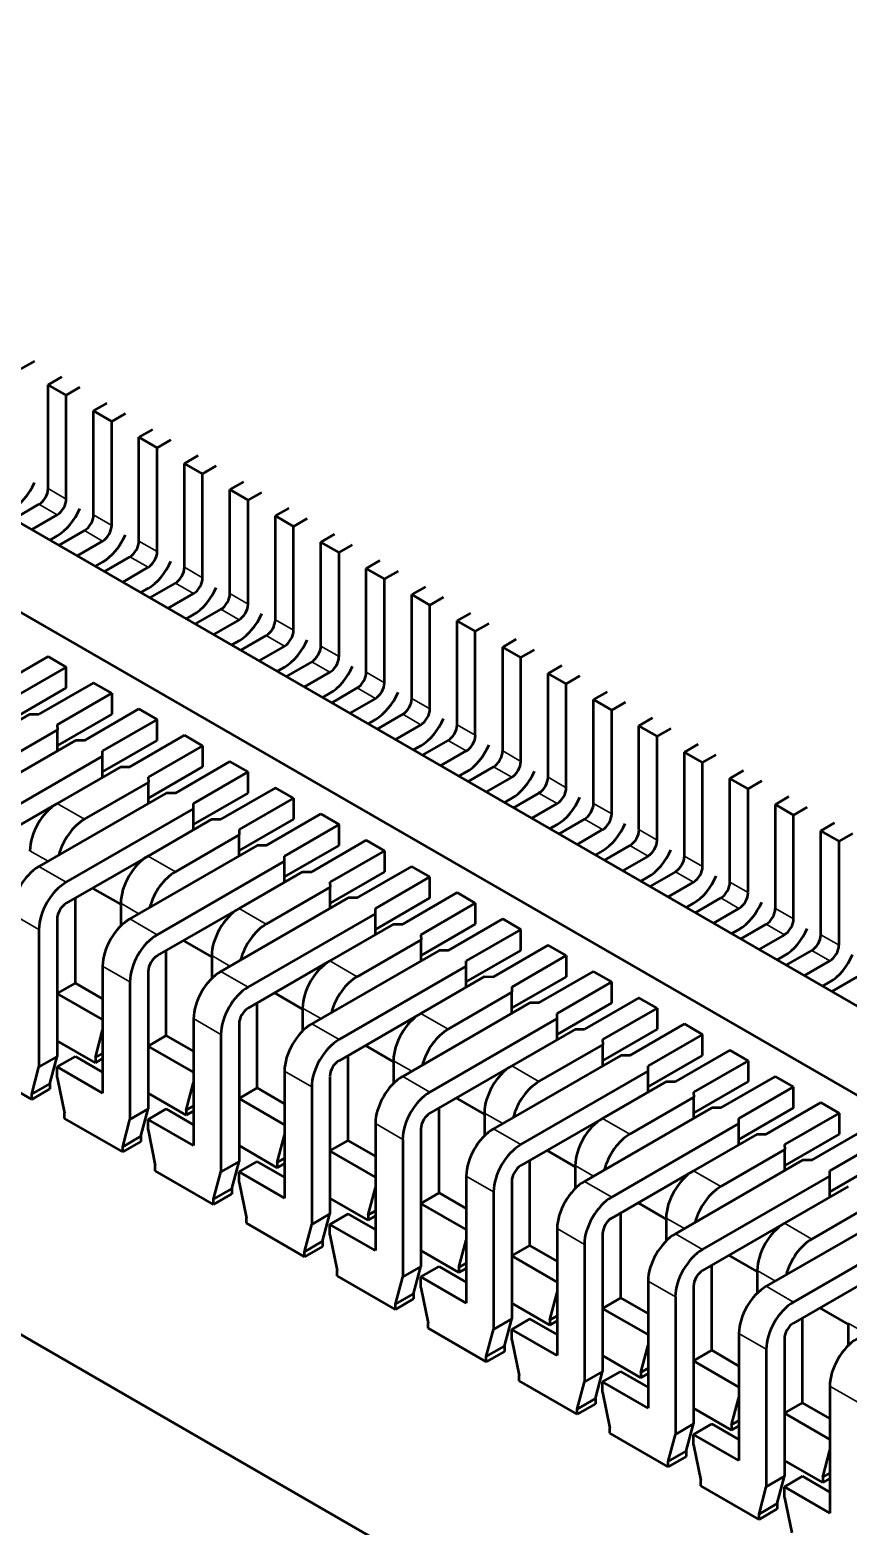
# Model space of a CAD drawing. Header units: millimetres. Extents: x 3100 to 5091, y 868 to 1900.
# Drawn here: x 3963.9 to 3970.26, y 1577.65 to 1589.29 of the extents above; entities that cross this region are included whole.
import ezdxf

# ---------------------------------------------------------------- set-up
doc = ezdxf.new("R2010")
doc.units = ezdxf.units.MM
doc.header["$LTSCALE"] = 1.8
doc.layers.add('외형선(ISO)', color=7, linetype='Continuous', lineweight=50)
doc.layers.add('좁은 외형선(ISO)', color=7, linetype='Continuous', lineweight=35)

msp = doc.modelspace()

# ---------------------------------------------------------------- linework, layer by layer
at = {"layer": '외형선(ISO)'}
for p, q in [((3986.74, 1572.221), (3957.183, 1589.286)), ((3956.582, 1588.939), (3986.139, 1571.874)), ((3963.936, 1586.71), (3963.83, 1586.649)), ((3964.148, 1586.588), (3964.042, 1586.526)), ((3964.042, 1585.718), (3964.042, 1586.526)), ((3964.183, 1586.445), (3964.042, 1586.526)), ((3964.183, 1586.445), (3964.29, 1586.506)), ((3964.183, 1585.637), (3964.183, 1586.445)), ((3964.396, 1586.322), (3964.502, 1586.383)), ((3964.537, 1586.241), (3964.396, 1586.322)), ((3964.396, 1585.514), (3964.396, 1586.322)), ((3964.643, 1586.302), (3964.537, 1586.241)), ((3964.537, 1585.432), (3964.537, 1586.241)), ((3964.855, 1586.179), (3964.749, 1586.118)), ((3964.891, 1586.036), (3964.749, 1586.118)), ((3964.749, 1585.31), (3964.749, 1586.118)), ((3964.891, 1586.036), (3964.997, 1586.098)), ((3964.891, 1585.228), (3964.891, 1586.036)), ((3965.103, 1585.914), (3965.209, 1585.975)), ((3965.103, 1585.106), (3965.103, 1585.914)), ((3965.244, 1585.832), (3965.103, 1585.914)), ((3965.35, 1585.894), (3965.244, 1585.832)), ((3965.244, 1585.024), (3965.244, 1585.832)), ((3965.562, 1585.771), (3965.456, 1585.71)), ((3965.598, 1585.628), (3965.456, 1585.71)), ((3965.456, 1584.902), (3965.456, 1585.71)), ((3965.598, 1585.628), (3965.704, 1585.689)), ((3963.971, 1585.596), (3963.773, 1585.481)), ((3965.598, 1584.82), (3965.598, 1585.628)), ((3965.81, 1585.506), (3965.916, 1585.567)), ((3964.113, 1585.514), (3963.915, 1585.4)), ((3965.951, 1585.424), (3965.81, 1585.506)), ((3965.81, 1584.698), (3965.81, 1585.506)), ((3966.057, 1585.485), (3965.951, 1585.424)), ((3965.951, 1584.616), (3965.951, 1585.424)), ((3964.113, 1585.351), (3964.056, 1585.318)), ((3964.127, 1585.277), (3964.325, 1585.392)), ((3964.466, 1585.31), (3964.268, 1585.196)), ((3966.269, 1585.363), (3966.163, 1585.302)), ((3966.163, 1584.493), (3966.163, 1585.302)), ((3966.305, 1585.22), (3966.163, 1585.302)), ((3964.678, 1585.187), (3964.48, 1585.073)), ((3966.305, 1585.22), (3966.411, 1585.281)), ((3966.305, 1584.412), (3966.305, 1585.22)), ((3953.577, 1585.057), (3982.568, 1568.318)), ((3964.41, 1585.114), (3964.466, 1585.147)), ((3964.82, 1585.106), (3964.622, 1584.991)), ((3966.517, 1585.097), (3966.623, 1585.159)), ((3966.517, 1584.289), (3966.517, 1585.097)), ((3966.658, 1585.016), (3966.517, 1585.097)), ((3966.764, 1585.077), (3966.658, 1585.016)), ((3964.82, 1584.943), (3964.763, 1584.91)), ((3964.834, 1584.869), (3965.032, 1584.983)), ((3966.658, 1584.208), (3966.658, 1585.016)), ((3966.977, 1584.955), (3966.87, 1584.893)), ((3965.173, 1584.902), (3964.975, 1584.787)), ((3966.87, 1584.085), (3966.87, 1584.893)), ((3967.012, 1584.812), (3966.87, 1584.893)), ((3967.012, 1584.812), (3967.118, 1584.873)), ((3965.117, 1584.706), (3965.173, 1584.738)), ((3965.386, 1584.779), (3965.187, 1584.665)), ((3967.012, 1584.004), (3967.012, 1584.812)), ((3967.224, 1584.689), (3967.33, 1584.75)), ((3965.527, 1584.698), (3965.329, 1584.583)), ((3967.365, 1584.608), (3967.224, 1584.689)), ((3967.224, 1583.881), (3967.224, 1584.689)), ((3967.471, 1584.669), (3967.365, 1584.608)), ((3967.365, 1583.799), (3967.365, 1584.608)), ((3965.527, 1584.534), (3965.47, 1584.502)), ((3965.541, 1584.461), (3965.739, 1584.575)), ((3965.881, 1584.493), (3965.682, 1584.379)), ((3967.684, 1584.546), (3967.578, 1584.485)), ((3967.578, 1583.677), (3967.578, 1584.485)), ((3967.719, 1584.403), (3967.578, 1584.485)), ((3963.618, 1584.167), (3964.042, 1584.412)), ((3964.183, 1584.33), (3964.042, 1584.412)), ((3966.093, 1584.371), (3965.894, 1584.257)), ((3967.719, 1584.403), (3967.825, 1584.465)), ((3967.719, 1583.595), (3967.719, 1584.403)), ((3964.183, 1584.33), (3963.759, 1584.085)), ((3964.183, 1584.167), (3964.183, 1584.33)), ((3965.824, 1584.297), (3965.881, 1584.33)), ((3966.234, 1584.289), (3966.036, 1584.175)), ((3967.931, 1584.281), (3968.037, 1584.342)), ((3968.073, 1584.199), (3967.931, 1584.281)), ((3967.931, 1583.473), (3967.931, 1584.281)), ((3968.179, 1584.261), (3968.073, 1584.199)), ((3963.759, 1583.922), (3964.183, 1584.167)), ((3964.396, 1584.208), (3963.971, 1583.963)), ((3964.537, 1584.126), (3964.113, 1583.881)), ((3964.537, 1584.126), (3964.396, 1584.208)), ((3964.537, 1584.126), (3964.537, 1583.963)), ((3966.234, 1584.126), (3966.177, 1584.093)), ((3966.248, 1584.052), (3966.446, 1584.167)), ((3968.073, 1583.391), (3968.073, 1584.199)), ((3968.391, 1584.138), (3968.285, 1584.077)), ((3964.325, 1583.759), (3964.749, 1584.004)), ((3964.891, 1583.922), (3964.749, 1584.004)), ((3966.588, 1584.085), (3966.389, 1583.971)), ((3968.426, 1583.995), (3968.285, 1584.077)), ((3968.285, 1583.269), (3968.285, 1584.077)), ((3968.426, 1583.995), (3968.532, 1584.056)), ((3963.901, 1583.963), (3963.406, 1583.677)), ((3963.901, 1583.963), (3963.971, 1583.963)), ((3964.537, 1583.963), (3964.115, 1583.719)), ((3964.891, 1583.922), (3964.466, 1583.677)), ((3964.891, 1583.759), (3964.891, 1583.922)), ((3966.531, 1583.889), (3966.588, 1583.922)), ((3966.8, 1583.963), (3966.602, 1583.848)), ((3968.426, 1583.187), (3968.426, 1583.995)), ((3968.638, 1583.873), (3968.744, 1583.934)), ((3963.618, 1583.554), (3964.115, 1583.842)), ((3964.113, 1583.881), (3964.115, 1583.842)), ((3964.115, 1583.678), (3964.115, 1583.842)), ((3965.103, 1583.799), (3964.678, 1583.554)), ((3965.244, 1583.718), (3965.103, 1583.799)), ((3966.941, 1583.881), (3966.743, 1583.767)), ((3968.78, 1583.791), (3968.638, 1583.873)), ((3968.638, 1583.065), (3968.638, 1583.873)), ((3968.886, 1583.852), (3968.78, 1583.791)), ((3968.78, 1582.983), (3968.78, 1583.791)), ((3964.254, 1583.759), (3963.264, 1583.187)), ((3964.325, 1583.759), (3964.254, 1583.759)), ((3964.466, 1583.514), (3964.891, 1583.759)), ((3964.466, 1583.636), (3964.466, 1583.677)), ((3965.244, 1583.718), (3964.82, 1583.473)), ((3965.244, 1583.718), (3965.244, 1583.554)), ((3966.941, 1583.718), (3966.884, 1583.685)), ((3966.955, 1583.644), (3967.153, 1583.759)), ((3967.295, 1583.677), (3967.097, 1583.563)), ((3969.098, 1583.73), (3968.992, 1583.669)), ((3968.992, 1582.86), (3968.992, 1583.669)), ((3969.133, 1583.587), (3968.992, 1583.669)), ((3963.476, 1583.065), (3964.466, 1583.636)), ((3964.608, 1583.555), (3964.113, 1583.269)), ((3964.466, 1583.473), (3964.466, 1583.636)), ((3964.608, 1583.555), (3964.678, 1583.554)), ((3965.244, 1583.554), (3964.822, 1583.311)), ((3965.032, 1583.35), (3965.456, 1583.595)), ((3965.598, 1583.514), (3965.456, 1583.595)), ((3967.507, 1583.554), (3967.309, 1583.44)), ((3969.133, 1583.587), (3969.239, 1583.648)), ((3969.133, 1582.779), (3969.133, 1583.587)), ((3964.325, 1583.146), (3964.822, 1583.433)), ((3964.82, 1583.473), (3964.822, 1583.433)), ((3964.822, 1583.27), (3964.822, 1583.433)), ((3965.598, 1583.514), (3965.173, 1583.269)), ((3965.598, 1583.35), (3965.598, 1583.514)), ((3967.238, 1583.481), (3967.295, 1583.514)), ((3967.648, 1583.473), (3967.45, 1583.358)), ((3969.345, 1583.464), (3969.451, 1583.526)), ((3969.345, 1582.656), (3969.345, 1583.464)), ((3969.487, 1583.383), (3969.345, 1583.464)), ((3969.593, 1583.444), (3969.487, 1583.383)), ((3964.961, 1583.35), (3963.971, 1582.779)), ((3965.032, 1583.35), (3964.961, 1583.35)), ((3965.173, 1583.105), (3965.598, 1583.35)), ((3965.81, 1583.391), (3965.386, 1583.146)), ((3965.951, 1583.31), (3965.527, 1583.065)), ((3965.951, 1583.31), (3965.81, 1583.391)), ((3965.951, 1583.31), (3965.951, 1583.146)), ((3967.648, 1583.31), (3967.592, 1583.277)), ((3967.662, 1583.236), (3967.86, 1583.35)), ((3969.487, 1582.575), (3969.487, 1583.383)), ((3969.805, 1583.322), (3969.699, 1583.26)), ((3964.113, 1583.269), (3963.476, 1582.901)), ((3964.183, 1582.656), (3965.173, 1583.228)), ((3965.173, 1583.228), (3965.173, 1583.269)), ((3965.173, 1583.065), (3965.173, 1583.228)), ((3968.002, 1583.269), (3967.804, 1583.154)), ((3969.699, 1582.452), (3969.699, 1583.26)), ((3969.84, 1583.179), (3969.699, 1583.26)), ((3969.84, 1583.179), (3969.946, 1583.24)), ((3965.315, 1583.147), (3964.82, 1582.86)), ((3965.315, 1583.147), (3965.386, 1583.146)), ((3965.951, 1583.146), (3965.529, 1582.903)), ((3965.739, 1582.942), (3966.163, 1583.187)), ((3966.305, 1583.105), (3965.881, 1582.86)), ((3966.305, 1583.105), (3966.163, 1583.187)), ((3966.305, 1582.942), (3966.305, 1583.105)), ((3967.945, 1583.073), (3968.002, 1583.105)), ((3968.214, 1583.146), (3968.016, 1583.032)), ((3969.84, 1582.371), (3969.84, 1583.179)), ((3970.052, 1583.056), (3970.158, 1583.117)), ((3965.032, 1582.738), (3965.529, 1583.025)), ((3965.527, 1583.065), (3965.529, 1583.025)), ((3965.529, 1582.862), (3965.529, 1583.025)), ((3966.517, 1582.983), (3966.093, 1582.738)), ((3966.658, 1582.901), (3966.517, 1582.983)), ((3968.355, 1583.065), (3968.157, 1582.95)), ((3970.052, 1582.248), (3970.052, 1583.056)), ((3970.194, 1582.975), (3970.052, 1583.056)), ((3970.3, 1583.036), (3970.194, 1582.975)), ((3970.194, 1582.166), (3970.194, 1582.975)), ((3964.82, 1582.86), (3964.183, 1582.493)), ((3965.668, 1582.942), (3964.678, 1582.371)), ((3965.739, 1582.942), (3965.668, 1582.942)), ((3965.881, 1582.697), (3966.305, 1582.942)), ((3965.881, 1582.82), (3965.881, 1582.86)), ((3966.658, 1582.901), (3966.234, 1582.656)), ((3966.658, 1582.901), (3966.658, 1582.738)), ((3968.355, 1582.901), (3968.299, 1582.869)), ((3968.369, 1582.828), (3968.568, 1582.942)), ((3968.709, 1582.86), (3968.511, 1582.746)), ((3964.891, 1582.248), (3965.881, 1582.82)), ((3966.022, 1582.738), (3965.527, 1582.452)), ((3965.881, 1582.656), (3965.881, 1582.82)), ((3966.022, 1582.738), (3966.093, 1582.738)), ((3966.658, 1582.738), (3966.236, 1582.494)), ((3966.446, 1582.534), (3966.87, 1582.779)), ((3967.012, 1582.697), (3966.87, 1582.779)), ((3968.921, 1582.738), (3968.723, 1582.624)), ((3964.608, 1582.485), (3964.388, 1582.611)), ((3965.739, 1582.33), (3966.236, 1582.617)), ((3966.234, 1582.656), (3966.236, 1582.617)), ((3966.236, 1582.453), (3966.236, 1582.617)), ((3967.012, 1582.697), (3966.588, 1582.452)), ((3967.012, 1582.534), (3967.012, 1582.697)), ((3968.652, 1582.664), (3968.709, 1582.697)), ((3969.062, 1582.656), (3968.864, 1582.542)), ((3964.254, 1581.872), (3964.254, 1582.534)), ((3964.608, 1582.493), (3964.608, 1582.316)), ((3966.375, 1582.534), (3965.386, 1581.962)), ((3966.446, 1582.534), (3966.375, 1582.534)), ((3966.588, 1582.289), (3967.012, 1582.534)), ((3967.224, 1582.575), (3966.8, 1582.33)), ((3967.365, 1582.493), (3966.941, 1582.248)), ((3967.365, 1582.493), (3967.224, 1582.575)), ((3967.365, 1582.493), (3967.365, 1582.33)), ((3969.062, 1582.493), (3969.006, 1582.46)), ((3969.076, 1582.419), (3969.275, 1582.534)), ((3965.527, 1582.452), (3964.891, 1582.085)), ((3965.598, 1581.84), (3966.588, 1582.411)), ((3966.588, 1582.411), (3966.588, 1582.452)), ((3966.588, 1582.248), (3966.588, 1582.411)), ((3969.416, 1582.452), (3969.218, 1582.338)), ((3963.971, 1582.289), (3963.971, 1581.219)), ((3964.113, 1582.371), (3964.113, 1581.301)), ((3966.729, 1582.33), (3966.234, 1582.044)), ((3966.729, 1582.33), (3966.8, 1582.33)), ((3967.365, 1582.33), (3966.943, 1582.086)), ((3967.153, 1582.126), (3967.578, 1582.371)), ((3967.719, 1582.289), (3967.295, 1582.044)), ((3967.719, 1582.289), (3967.578, 1582.371)), ((3967.719, 1582.126), (3967.719, 1582.289)), ((3969.359, 1582.256), (3969.416, 1582.289)), ((3969.628, 1582.33), (3969.43, 1582.215)), ((3965.315, 1582.076), (3965.095, 1582.203)), ((3966.446, 1581.921), (3966.943, 1582.209)), ((3966.941, 1582.248), (3966.943, 1582.209)), ((3966.943, 1582.045), (3966.943, 1582.209)), ((3967.931, 1582.166), (3967.507, 1581.921)), ((3968.073, 1582.085), (3967.931, 1582.166)), ((3969.77, 1582.248), (3969.571, 1582.134)), ((3964.961, 1581.464), (3964.961, 1582.126)), ((3965.315, 1582.085), (3965.315, 1581.907)), ((3966.234, 1582.044), (3965.598, 1581.677)), ((3967.083, 1582.126), (3966.093, 1581.554)), ((3967.153, 1582.126), (3967.083, 1582.126)), ((3967.295, 1581.881), (3967.719, 1582.126)), ((3967.295, 1582.003), (3967.295, 1582.044)), ((3968.073, 1582.085), (3967.648, 1581.84)), ((3968.073, 1582.085), (3968.073, 1581.921)), ((3969.77, 1582.085), (3969.713, 1582.052)), ((3969.784, 1582.011), (3969.982, 1582.126)), ((3970.123, 1582.044), (3969.925, 1581.93)), ((3964.466, 1582.003), (3964.466, 1581.015)), ((3964.82, 1581.962), (3964.82, 1580.893)), ((3966.305, 1581.432), (3967.295, 1582.003)), ((3967.437, 1581.922), (3966.941, 1581.636)), ((3967.295, 1581.84), (3967.295, 1582.003)), ((3967.437, 1581.922), (3967.507, 1581.921)), ((3968.073, 1581.921), (3967.65, 1581.678)), ((3967.86, 1581.717), (3968.285, 1581.962)), ((3968.426, 1581.881), (3968.285, 1581.962)), ((3970.335, 1581.921), (3970.137, 1581.807)), ((3964.113, 1581.791), (3964.254, 1581.872)), ((3964.466, 1581.75), (3964.254, 1581.872)), ((3964.678, 1581.881), (3964.678, 1580.811)), ((3966.022, 1581.668), (3965.803, 1581.795)), ((3967.153, 1581.513), (3967.65, 1581.8)), ((3967.648, 1581.84), (3967.65, 1581.8)), ((3967.65, 1581.637), (3967.65, 1581.8)), ((3968.426, 1581.881), (3968.002, 1581.636)), ((3968.426, 1581.717), (3968.426, 1581.881)), ((3970.066, 1581.848), (3970.123, 1581.881)), ((3964.466, 1581.587), (3964.113, 1581.791)), ((3965.668, 1581.056), (3965.668, 1581.717)), ((3966.022, 1581.677), (3966.022, 1581.499)), ((3967.79, 1581.717), (3966.8, 1581.146)), ((3967.86, 1581.717), (3967.79, 1581.717)), ((3968.002, 1581.472), (3968.426, 1581.717)), ((3968.638, 1581.758), (3968.214, 1581.513)), ((3968.78, 1581.677), (3968.355, 1581.432)), ((3968.78, 1581.677), (3968.638, 1581.758)), ((3968.78, 1581.677), (3968.78, 1581.513)), ((3965.173, 1581.595), (3965.173, 1580.607)), ((3966.941, 1581.636), (3966.305, 1581.268)), ((3967.012, 1581.023), (3968.002, 1581.595)), ((3968.002, 1581.595), (3968.002, 1581.636)), ((3968.002, 1581.432), (3968.002, 1581.595)), ((3964.41, 1581.293), (3964.466, 1581.505)), ((3964.82, 1581.382), (3964.961, 1581.464)), ((3965.173, 1581.342), (3964.961, 1581.464)), ((3965.386, 1581.472), (3965.386, 1580.403)), ((3965.527, 1581.554), (3965.527, 1580.484)), ((3968.144, 1581.514), (3967.648, 1581.227)), ((3968.144, 1581.514), (3968.214, 1581.513)), ((3968.78, 1581.513), (3968.358, 1581.27)), ((3968.568, 1581.309), (3968.992, 1581.554)), ((3969.133, 1581.472), (3968.709, 1581.227)), ((3969.133, 1581.472), (3968.992, 1581.554)), ((3969.133, 1581.309), (3969.133, 1581.472)), ((3964.41, 1581.252), (3964.113, 1581.423)), ((3965.173, 1581.178), (3964.82, 1581.382)), ((3966.729, 1581.26), (3966.51, 1581.387)), ((3967.86, 1581.105), (3968.358, 1581.392)), ((3968.355, 1581.432), (3968.358, 1581.392)), ((3968.358, 1581.229), (3968.358, 1581.392)), ((3969.345, 1581.35), (3968.921, 1581.105)), ((3969.487, 1581.268), (3969.345, 1581.35)), ((3963.915, 1580.966), (3963.462, 1581.227)), ((3963.915, 1581.007), (3963.971, 1581.219)), ((3964.113, 1581.301), (3963.971, 1581.219)), ((3964.056, 1581.088), (3964.113, 1581.301)), ((3964.113, 1581.219), (3964.254, 1581.301)), ((3964.466, 1581.015), (3964.113, 1581.219)), ((3964.113, 1581.137), (3964.113, 1581.219)), ((3964.466, 1581.178), (3964.254, 1581.301)), ((3964.41, 1581.293), (3964.466, 1581.325)), ((3964.41, 1581.293), (3964.41, 1581.252)), ((3964.466, 1581.284), (3964.41, 1581.252)), ((3966.375, 1580.648), (3966.375, 1581.309)), ((3966.729, 1581.268), (3966.729, 1581.091)), ((3967.648, 1581.227), (3967.012, 1580.86)), ((3968.497, 1581.309), (3967.507, 1580.738)), ((3968.568, 1581.309), (3968.497, 1581.309)), ((3968.709, 1581.064), (3969.133, 1581.309)), ((3968.709, 1581.187), (3968.709, 1581.227)), ((3969.487, 1581.268), (3969.062, 1581.023)), ((3969.487, 1581.268), (3969.487, 1581.105)), ((3964.113, 1581.137), (3964.169, 1580.86)), ((3965.117, 1580.884), (3965.173, 1581.097)), ((3965.881, 1581.187), (3965.881, 1580.199)), ((3966.234, 1581.146), (3966.234, 1580.076)), ((3967.719, 1580.615), (3968.709, 1581.187)), ((3968.851, 1581.105), (3968.355, 1580.819)), ((3968.709, 1581.023), (3968.709, 1581.187)), ((3968.851, 1581.105), (3968.921, 1581.105)), ((3969.487, 1581.105), (3969.065, 1580.861)), ((3969.275, 1580.901), (3969.699, 1581.146)), ((3969.84, 1581.064), (3969.699, 1581.146)), ((3963.915, 1581.007), (3964.056, 1581.088)), ((3964.056, 1581.048), (3963.915, 1580.966)), ((3963.915, 1580.966), (3963.915, 1581.007)), ((3964.056, 1581.088), (3964.056, 1581.048)), ((3965.117, 1580.844), (3964.82, 1581.015)), ((3965.527, 1580.974), (3965.668, 1581.056)), ((3965.881, 1580.933), (3965.668, 1581.056)), ((3966.093, 1581.064), (3966.093, 1579.994)), ((3967.436, 1580.852), (3967.217, 1580.978)), ((3968.568, 1580.697), (3969.065, 1580.984)), ((3969.062, 1581.023), (3969.065, 1580.984)), ((3969.065, 1580.82), (3969.065, 1580.984)), ((3969.84, 1581.064), (3969.416, 1580.819)), ((3969.84, 1580.901), (3969.84, 1581.064)), ((3964.82, 1580.893), (3964.678, 1580.811)), ((3964.763, 1580.68), (3964.82, 1580.893)), ((3964.82, 1580.811), (3964.961, 1580.893)), ((3965.173, 1580.77), (3964.961, 1580.893)), ((3965.117, 1580.884), (3965.173, 1580.917)), ((3965.117, 1580.884), (3965.117, 1580.844)), ((3965.173, 1580.876), (3965.117, 1580.844)), ((3965.881, 1580.77), (3965.527, 1580.974)), ((3967.083, 1580.239), (3967.083, 1580.901)), ((3967.436, 1580.86), (3967.436, 1580.683)), ((3969.204, 1580.901), (3968.214, 1580.329)), ((3969.275, 1580.901), (3969.204, 1580.901)), ((3969.416, 1580.656), (3969.84, 1580.901)), ((3970.052, 1580.942), (3969.628, 1580.697)), ((3970.194, 1580.86), (3969.77, 1580.615)), ((3970.194, 1580.86), (3970.052, 1580.942)), ((3970.194, 1580.86), (3970.194, 1580.697)), ((3964.169, 1580.819), (3964.169, 1580.86)), ((3964.622, 1580.558), (3964.169, 1580.819)), ((3964.622, 1580.599), (3964.678, 1580.811)), ((3965.173, 1580.607), (3964.82, 1580.811)), ((3964.82, 1580.729), (3964.82, 1580.811)), ((3966.588, 1580.778), (3966.588, 1579.79)), ((3968.355, 1580.819), (3967.719, 1580.452)), ((3968.426, 1580.207), (3969.416, 1580.778)), ((3969.416, 1580.778), (3969.416, 1580.819)), ((3969.416, 1580.615), (3969.416, 1580.778)), ((3964.622, 1580.599), (3964.763, 1580.68)), ((3964.763, 1580.639), (3964.622, 1580.558)), ((3964.763, 1580.68), (3964.763, 1580.639)), ((3964.82, 1580.729), (3964.876, 1580.452)), ((3965.824, 1580.476), (3965.881, 1580.688)), ((3966.234, 1580.566), (3966.375, 1580.648)), ((3966.588, 1580.525), (3966.375, 1580.648)), ((3966.8, 1580.656), (3966.8, 1579.586)), ((3966.941, 1580.738), (3966.941, 1579.668)), ((3969.558, 1580.697), (3969.062, 1580.411)), ((3969.558, 1580.697), (3969.628, 1580.697)), ((3970.194, 1580.697), (3969.772, 1580.453)), ((3969.982, 1580.493), (3970.406, 1580.738)), ((3970.547, 1580.656), (3970.123, 1580.411)), ((3964.622, 1580.558), (3964.622, 1580.599)), ((3965.824, 1580.435), (3965.527, 1580.607)), ((3966.588, 1580.362), (3966.234, 1580.566)), ((3968.143, 1580.443), (3967.924, 1580.57)), ((3969.275, 1580.288), (3969.772, 1580.576)), ((3969.77, 1580.615), (3969.772, 1580.576)), ((3969.772, 1580.412), (3969.772, 1580.576)), ((3964.876, 1580.411), (3964.876, 1580.452)), ((3965.329, 1580.15), (3964.876, 1580.411)), ((3965.329, 1580.19), (3965.386, 1580.403)), ((3965.527, 1580.484), (3965.386, 1580.403)), ((3965.47, 1580.272), (3965.527, 1580.484)), ((3965.527, 1580.403), (3965.668, 1580.484)), ((3965.881, 1580.199), (3965.527, 1580.403)), ((3965.527, 1580.321), (3965.527, 1580.403)), ((3965.881, 1580.362), (3965.668, 1580.484)), ((3965.824, 1580.476), (3965.881, 1580.509)), ((3965.824, 1580.476), (3965.824, 1580.435)), ((3965.881, 1580.468), (3965.824, 1580.435)), ((3967.79, 1579.831), (3967.79, 1580.493)), ((3968.143, 1580.452), (3968.143, 1580.274)), ((3969.062, 1580.411), (3968.426, 1580.044)), ((3969.911, 1580.493), (3968.921, 1579.921)), ((3969.982, 1580.493), (3969.911, 1580.493)), ((3970.123, 1580.248), (3970.547, 1580.493)), ((3970.123, 1580.37), (3970.123, 1580.411)), ((3965.527, 1580.321), (3965.584, 1580.043)), ((3966.531, 1580.068), (3966.588, 1580.28)), ((3967.295, 1580.37), (3967.295, 1579.382)), ((3967.648, 1580.329), (3967.648, 1579.26)), ((3969.133, 1579.799), (3970.123, 1580.37)), ((3970.265, 1580.289), (3969.77, 1580.003)), ((3970.123, 1580.207), (3970.123, 1580.37)), ((3965.329, 1580.19), (3965.47, 1580.272)), ((3965.47, 1580.231), (3965.329, 1580.15)), ((3965.329, 1580.15), (3965.329, 1580.19)), ((3965.47, 1580.272), (3965.47, 1580.231)), ((3966.531, 1580.027), (3966.234, 1580.199)), ((3966.941, 1580.158), (3967.083, 1580.239)), ((3967.295, 1580.117), (3967.083, 1580.239)), ((3967.507, 1580.248), (3967.507, 1579.178)), ((3968.85, 1580.035), (3968.631, 1580.162)), ((3969.982, 1579.88), (3970.479, 1580.167)), ((3966.234, 1580.076), (3966.093, 1579.994)), ((3966.177, 1579.864), (3966.234, 1580.076)), ((3966.234, 1579.994), (3966.375, 1580.076)), ((3966.588, 1579.954), (3966.375, 1580.076)), ((3966.531, 1580.068), (3966.588, 1580.101)), ((3966.531, 1580.068), (3966.531, 1580.027)), ((3966.588, 1580.06), (3966.531, 1580.027)), ((3967.295, 1579.954), (3966.941, 1580.158)), ((3968.497, 1579.423), (3968.497, 1580.084)), ((3970.618, 1580.084), (3969.628, 1579.513)), ((3965.584, 1580.003), (3965.584, 1580.043)), ((3966.036, 1579.741), (3965.584, 1580.003)), ((3966.036, 1579.782), (3966.093, 1579.994)), ((3966.588, 1579.79), (3966.234, 1579.994)), ((3966.234, 1579.913), (3966.234, 1579.994)), ((3968.002, 1579.962), (3968.002, 1578.974)), ((3968.85, 1580.044), (3968.85, 1579.866)), ((3969.77, 1580.003), (3969.133, 1579.635)), ((3969.84, 1579.39), (3970.83, 1579.962)), ((3966.036, 1579.782), (3966.177, 1579.864)), ((3966.177, 1579.823), (3966.036, 1579.741)), ((3966.177, 1579.864), (3966.177, 1579.823)), ((3966.234, 1579.913), (3966.291, 1579.635)), ((3967.238, 1579.66), (3967.295, 1579.872)), ((3967.648, 1579.749), (3967.79, 1579.831)), ((3968.002, 1579.709), (3967.79, 1579.831)), ((3968.214, 1579.839), (3968.214, 1578.77)), ((3968.355, 1579.921), (3968.355, 1578.851)), ((3966.036, 1579.741), (3966.036, 1579.782)), ((3967.238, 1579.619), (3966.941, 1579.79)), ((3968.002, 1579.545), (3967.648, 1579.749)), ((3969.557, 1579.627), (3969.338, 1579.754)), ((3966.291, 1579.594), (3966.291, 1579.635)), ((3966.743, 1579.333), (3966.291, 1579.594)), ((3966.743, 1579.374), (3966.8, 1579.586)), ((3966.941, 1579.668), (3966.8, 1579.586)), ((3966.885, 1579.455), (3966.941, 1579.668)), ((3966.941, 1579.586), (3967.083, 1579.668)), ((3967.295, 1579.382), (3966.941, 1579.586)), ((3966.941, 1579.504), (3966.941, 1579.586)), ((3967.295, 1579.545), (3967.083, 1579.668)), ((3967.238, 1579.66), (3967.295, 1579.692)), ((3967.238, 1579.66), (3967.238, 1579.619)), ((3967.295, 1579.651), (3967.238, 1579.619)), ((3969.204, 1579.015), (3969.204, 1579.676)), ((3969.557, 1579.635), (3969.557, 1579.458)), ((3970.477, 1579.594), (3969.84, 1579.227)), ((3966.941, 1579.504), (3966.998, 1579.227)), ((3967.945, 1579.251), (3968.002, 1579.464)), ((3968.709, 1579.554), (3968.709, 1578.566)), ((3969.062, 1579.513), (3969.062, 1578.443)), ((3966.743, 1579.374), (3966.885, 1579.455)), ((3966.885, 1579.415), (3966.743, 1579.333)), ((3966.743, 1579.333), (3966.743, 1579.374)), ((3966.885, 1579.455), (3966.885, 1579.415)), ((3967.945, 1579.211), (3967.648, 1579.382)), ((3968.355, 1579.341), (3968.497, 1579.423)), ((3968.709, 1579.3), (3968.497, 1579.423)), ((3968.921, 1579.431), (3968.921, 1578.361)), ((3967.648, 1579.26), (3967.507, 1579.178)), ((3967.592, 1579.047), (3967.648, 1579.26)), ((3967.648, 1579.178), (3967.79, 1579.26)), ((3968.002, 1579.137), (3967.79, 1579.26)), ((3967.945, 1579.251), (3968.002, 1579.284)), ((3967.945, 1579.251), (3967.945, 1579.211)), ((3968.002, 1579.243), (3967.945, 1579.211)), ((3968.709, 1579.137), (3968.355, 1579.341)), ((3969.911, 1578.606), (3969.911, 1579.268)), ((3970.265, 1579.219), (3970.045, 1579.345)), ((3966.998, 1579.186), (3966.998, 1579.227)), ((3967.45, 1578.925), (3966.998, 1579.186)), ((3967.45, 1578.966), (3967.507, 1579.178)), ((3968.002, 1578.974), (3967.648, 1579.178)), ((3967.648, 1579.096), (3967.648, 1579.178)), ((3969.416, 1579.145), (3969.416, 1578.157)), ((3970.265, 1579.227), (3970.265, 1579.05)), ((3967.45, 1578.966), (3967.592, 1579.047)), ((3967.592, 1579.006), (3967.45, 1578.925)), ((3967.592, 1579.047), (3967.592, 1579.006)), ((3967.648, 1579.096), (3967.705, 1578.819)), ((3968.652, 1578.843), (3968.709, 1579.055)), ((3969.062, 1578.933), (3969.204, 1579.015)), ((3969.416, 1578.892), (3969.204, 1579.015)), ((3969.628, 1579.023), (3969.628, 1577.953)), ((3969.77, 1579.105), (3969.77, 1578.035)), ((3967.45, 1578.925), (3967.45, 1578.966)), ((3968.652, 1578.802), (3968.355, 1578.974)), ((3969.416, 1578.729), (3969.062, 1578.933)), ((3967.705, 1578.778), (3967.705, 1578.819)), ((3968.157, 1578.517), (3967.705, 1578.778)), ((3968.157, 1578.557), (3968.214, 1578.77)), ((3968.355, 1578.851), (3968.214, 1578.77)), ((3968.299, 1578.639), (3968.355, 1578.851)), ((3968.355, 1578.77), (3968.497, 1578.851)), ((3968.709, 1578.566), (3968.355, 1578.77)), ((3968.355, 1578.688), (3968.355, 1578.77)), ((3968.709, 1578.729), (3968.497, 1578.851)), ((3968.652, 1578.843), (3968.709, 1578.876)), ((3968.652, 1578.843), (3968.652, 1578.802)), ((3968.709, 1578.835), (3968.652, 1578.802)), ((3968.355, 1578.688), (3968.412, 1578.41)), ((3970.123, 1578.737), (3970.123, 1577.749)), ((3968.157, 1578.557), (3968.299, 1578.639)), ((3968.299, 1578.598), (3968.157, 1578.517)), ((3968.157, 1578.517), (3968.157, 1578.557)), ((3968.299, 1578.639), (3968.299, 1578.598)), ((3969.359, 1578.394), (3969.062, 1578.566)), ((3969.359, 1578.435), (3969.416, 1578.647)), ((3969.77, 1578.525), (3969.911, 1578.606)), ((3970.123, 1578.484), (3969.911, 1578.606)), ((3969.062, 1578.443), (3968.921, 1578.361)), ((3969.006, 1578.231), (3969.062, 1578.443)), ((3969.062, 1578.361), (3969.204, 1578.443)), ((3969.416, 1578.321), (3969.204, 1578.443)), ((3969.359, 1578.435), (3969.416, 1578.468)), ((3969.359, 1578.435), (3969.359, 1578.394)), ((3969.416, 1578.427), (3969.359, 1578.394)), ((3970.123, 1578.321), (3969.77, 1578.525)), ((3968.412, 1578.37), (3968.412, 1578.41)), ((3968.864, 1578.108), (3968.412, 1578.37)), ((3968.864, 1578.149), (3968.921, 1578.361)), ((3969.062, 1578.28), (3969.062, 1578.361)), ((3969.416, 1578.157), (3969.062, 1578.361)), ((3968.864, 1578.149), (3969.006, 1578.231)), ((3969.006, 1578.19), (3968.864, 1578.108)), ((3969.006, 1578.231), (3969.006, 1578.19)), ((3969.062, 1578.28), (3969.119, 1578.002)), ((3970.067, 1578.027), (3970.123, 1578.239)), ((3968.864, 1578.108), (3968.864, 1578.149)), ((3970.067, 1577.986), (3969.77, 1578.157)), ((3969.119, 1577.961), (3969.119, 1578.002)), ((3969.572, 1577.7), (3969.119, 1577.961)), ((3969.572, 1577.741), (3969.628, 1577.953)), ((3969.77, 1578.035), (3969.628, 1577.953)), ((3969.713, 1577.823), (3969.77, 1578.035)), ((3969.77, 1577.953), (3969.911, 1578.035)), ((3970.123, 1577.749), (3969.77, 1577.953)), ((3969.77, 1577.871), (3969.77, 1577.953)), ((3970.123, 1577.912), (3969.911, 1578.035)), ((3970.067, 1578.027), (3970.123, 1578.059)), ((3970.067, 1578.027), (3970.067, 1577.986)), ((3970.123, 1578.018), (3970.067, 1577.986)), ((3969.77, 1577.871), (3969.826, 1577.594)), ((3969.572, 1577.741), (3969.713, 1577.823)), ((3969.713, 1577.782), (3969.572, 1577.7)), ((3969.572, 1577.7), (3969.572, 1577.741)), ((3969.713, 1577.823), (3969.713, 1577.782))]:
    msp.add_line(p, q, dxfattribs=at)
for centre, major_axis, start_param, end_param in [((3963.759, 1585.8), (0.15, 0.26), 3.926991, 4.912102), ((3963.971, 1585.677), (0.05, 0.0866), 3.926991, 5.497787), ((3964.113, 1585.596), (0.05, 0.0866), 3.926991, 5.497787), ((3964.113, 1585.596), (0.15, 0.26), 3.926991, 4.912102), ((3964.325, 1585.473), (0.05, 0.0866), 3.926991, 5.497787), ((3964.466, 1585.392), (0.05, 0.0866), 3.926991, 5.497787), ((3964.466, 1585.392), (0.15, 0.26), 3.926991, 4.912102), ((3964.678, 1585.269), (0.05, 0.0866), 3.926991, 5.497787), ((3964.82, 1585.187), (0.05, 0.0866), 3.926991, 5.497787), ((3964.82, 1585.187), (0.15, 0.26), 3.926991, 4.912102), ((3965.032, 1585.065), (0.05, 0.0866), 3.926991, 5.497787), ((3965.173, 1584.983), (0.05, 0.0866), 3.926991, 5.497787), ((3965.173, 1584.983), (0.15, 0.26), 3.926991, 4.912102), ((3965.386, 1584.861), (0.05, 0.0866), 3.926991, 5.497787), ((3965.527, 1584.779), (0.05, 0.0866), 3.926991, 5.497787), ((3965.527, 1584.779), (0.15, 0.26), 3.926991, 4.912102), ((3965.739, 1584.657), (0.05, 0.0866), 3.926991, 5.497787), ((3965.881, 1584.575), (0.05, 0.0866), 3.926991, 5.497787), ((3965.881, 1584.575), (0.15, 0.26), 3.926991, 4.912102), ((3966.093, 1584.453), (0.05, 0.0866), 3.926991, 5.497787), ((3966.234, 1584.371), (0.05, 0.0866), 3.926991, 5.497787), ((3966.234, 1584.371), (0.15, 0.26), 3.926991, 4.912102), ((3966.446, 1584.249), (0.05, 0.0866), 3.926991, 5.497787), ((3966.588, 1584.167), (0.05, 0.0866), 3.926991, 5.497787), ((3966.588, 1584.167), (0.15, 0.26), 3.926991, 4.912102), ((3966.8, 1584.044), (0.05, 0.0866), 3.926991, 5.497787), ((3966.941, 1583.963), (0.05, 0.0866), 3.926991, 5.497787), ((3966.941, 1583.963), (0.15, 0.26), 3.926991, 4.912102), ((3967.153, 1583.84), (0.05, 0.0866), 3.926991, 5.497787), ((3967.295, 1583.759), (0.05, 0.0866), 3.926991, 5.497787), ((3967.295, 1583.759), (0.15, 0.26), 3.926991, 4.912102), ((3967.507, 1583.636), (0.05, 0.0866), 3.926991, 5.497787), ((3967.648, 1583.554), (0.05, 0.0866), 3.926991, 5.497787), ((3967.648, 1583.554), (0.15, 0.26), 3.926991, 4.912102), ((3967.86, 1583.432), (0.05, 0.0866), 3.926991, 5.497787), ((3968.002, 1583.35), (0.05, 0.0866), 3.926991, 5.497787), ((3968.002, 1583.35), (0.15, 0.26), 3.926991, 4.912102), ((3964.113, 1583.024), (0.15, 0.26), 0.785398, 2.356194), ((3968.214, 1583.228), (0.05, 0.0866), 3.926991, 5.497787), ((3964.325, 1582.901), (0.15, 0.26), 0.785398, 2.016358), ((3968.355, 1583.146), (0.05, 0.0866), 3.926991, 5.497787), ((3968.355, 1583.146), (0.15, 0.26), 3.926991, 4.912102), ((3968.568, 1583.024), (0.05, 0.0866), 3.926991, 5.497787), ((3968.709, 1582.942), (0.05, 0.0866), 3.926991, 5.497787), ((3964.82, 1582.616), (0.15, 0.26), 0.785398, 2.356194), ((3968.709, 1582.942), (0.15, 0.26), 3.926991, 4.912102), ((3968.921, 1582.82), (0.05, 0.0866), 3.926991, 5.497787), ((3963.971, 1582.534), (0.15, 0.26), 0.785398, 2.356194), ((3965.032, 1582.493), (0.15, 0.26), 0.785398, 2.016358), ((3969.062, 1582.738), (0.05, 0.0866), 3.926991, 5.497787), ((3964.183, 1582.411), (0.15, 0.26), 0.785398, 2.356194), ((3969.062, 1582.738), (0.15, 0.26), 3.926991, 4.912102), ((3969.275, 1582.616), (0.05, 0.0866), 3.926991, 5.497787), ((3964.183, 1582.411), (0.05, 0.0866), 0.785398, 2.356194), ((3969.416, 1582.534), (0.05, 0.0866), 3.926991, 5.497787), ((3969.416, 1582.534), (0.15, 0.26), 3.926991, 4.912102), ((3965.527, 1582.207), (0.15, 0.26), 0.785398, 2.356194), ((3969.628, 1582.411), (0.05, 0.0866), 3.926991, 5.497787), ((3964.678, 1582.126), (0.15, 0.26), 0.785398, 2.356194), ((3965.739, 1582.085), (0.15, 0.26), 0.785398, 2.016358), ((3969.77, 1582.33), (0.05, 0.0866), 3.926991, 5.497787), ((3969.77, 1582.33), (0.15, 0.26), 3.926991, 4.912102), ((3964.891, 1582.003), (0.15, 0.26), 0.785398, 2.356194), ((3969.982, 1582.207), (0.05, 0.0866), 3.926991, 5.497787), ((3970.123, 1582.126), (0.05, 0.0866), 3.926991, 5.497787), ((3964.891, 1582.003), (0.05, 0.0866), 0.785398, 2.356194), ((3966.234, 1581.799), (0.15, 0.26), 0.785398, 2.356194), ((3970.123, 1582.126), (0.15, 0.26), 3.926991, 4.912102), ((3965.386, 1581.717), (0.15, 0.26), 0.785398, 2.356194), ((3966.446, 1581.677), (0.15, 0.26), 0.785398, 2.016358), ((3965.598, 1581.595), (0.15, 0.26), 0.785398, 2.356194), ((3965.598, 1581.595), (0.05, 0.0866), 0.785398, 2.356194), ((3966.941, 1581.391), (0.15, 0.26), 0.785398, 2.356194), ((3966.093, 1581.309), (0.15, 0.26), 0.785398, 2.356194), ((3967.153, 1581.268), (0.15, 0.26), 0.785398, 2.016358), ((3966.305, 1581.187), (0.15, 0.26), 0.785398, 2.356194), ((3966.305, 1581.187), (0.05, 0.0866), 0.785398, 2.356194), ((3967.648, 1580.983), (0.15, 0.26), 0.785398, 2.356194), ((3966.8, 1580.901), (0.15, 0.26), 0.785398, 2.356194), ((3967.86, 1580.86), (0.15, 0.26), 0.785398, 2.016358), ((3967.012, 1580.778), (0.15, 0.26), 0.785398, 2.356194), ((3967.012, 1580.778), (0.05, 0.0866), 0.785398, 2.356194), ((3968.355, 1580.574), (0.15, 0.26), 0.785398, 2.356194), ((3967.507, 1580.493), (0.15, 0.26), 0.785398, 2.356194), ((3968.568, 1580.452), (0.15, 0.26), 0.785398, 2.016358), ((3967.719, 1580.37), (0.15, 0.26), 0.785398, 2.356194), ((3967.719, 1580.37), (0.05, 0.0866), 0.785398, 2.356194), ((3969.062, 1580.166), (0.15, 0.26), 0.785398, 2.356194), ((3968.214, 1580.084), (0.15, 0.26), 0.785398, 2.356194), ((3969.275, 1580.044), (0.15, 0.26), 0.785398, 2.016358), ((3968.426, 1579.962), (0.15, 0.26), 0.785398, 2.356194), ((3968.426, 1579.962), (0.05, 0.0866), 0.785398, 2.356194), ((3969.77, 1579.758), (0.15, 0.26), 0.785398, 2.356194), ((3968.921, 1579.676), (0.15, 0.26), 0.785398, 2.356194), ((3969.982, 1579.635), (0.15, 0.26), 0.785398, 2.016358), ((3969.133, 1579.554), (0.15, 0.26), 0.785398, 2.356194), ((3969.133, 1579.554), (0.05, 0.0866), 0.785398, 2.356194), ((3969.628, 1579.268), (0.15, 0.26), 0.785398, 2.356194), ((3969.84, 1579.145), (0.15, 0.26), 0.785398, 2.356194), ((3969.84, 1579.145), (0.05, 0.0866), 0.785398, 2.356194), ((3970.335, 1578.86), (0.15, 0.26), 0.785398, 2.356194)]:
    msp.add_ellipse(centre, major_axis=major_axis, ratio=0.57735, start_param=start_param, end_param=end_param, dxfattribs=at)
at = {"layer": '좁은 외형선(ISO)'}
for p, q in [((3964.183, 1585.637), (3964.042, 1585.718)), ((3963.971, 1585.596), (3964.113, 1585.514)), ((3964.537, 1585.432), (3964.396, 1585.514)), ((3964.325, 1585.392), (3964.466, 1585.31)), ((3964.891, 1585.228), (3964.749, 1585.31)), ((3964.678, 1585.187), (3964.82, 1585.106)), ((3965.244, 1585.024), (3965.103, 1585.106)), ((3965.032, 1584.983), (3965.173, 1584.902)), ((3965.598, 1584.82), (3965.456, 1584.902)), ((3965.386, 1584.779), (3965.527, 1584.698)), ((3965.951, 1584.616), (3965.81, 1584.698)), ((3965.739, 1584.575), (3965.881, 1584.493)), ((3966.305, 1584.412), (3966.163, 1584.493)), ((3966.093, 1584.371), (3966.234, 1584.289)), ((3966.658, 1584.208), (3966.517, 1584.289)), ((3966.446, 1584.167), (3966.588, 1584.085)), ((3967.012, 1584.004), (3966.87, 1584.085)), ((3966.8, 1583.963), (3966.941, 1583.881)), ((3967.365, 1583.799), (3967.224, 1583.881)), ((3967.153, 1583.759), (3967.295, 1583.677)), ((3967.719, 1583.595), (3967.578, 1583.677)), ((3967.507, 1583.554), (3967.648, 1583.473)), ((3968.073, 1583.391), (3967.931, 1583.473)), ((3967.86, 1583.35), (3968.002, 1583.269)), ((3964.113, 1583.269), (3964.325, 1583.146)), ((3968.426, 1583.187), (3968.285, 1583.269)), ((3968.214, 1583.146), (3968.355, 1583.065)), ((3968.78, 1582.983), (3968.638, 1583.065)), ((3964.042, 1582.82), (3963.901, 1582.901)), ((3964.82, 1582.86), (3965.032, 1582.738)), ((3968.568, 1582.942), (3968.709, 1582.86)), ((3969.133, 1582.779), (3968.992, 1582.86)), ((3964.183, 1582.656), (3963.971, 1582.779)), ((3968.921, 1582.738), (3969.062, 1582.656)), ((3969.487, 1582.575), (3969.345, 1582.656)), ((3964.749, 1582.411), (3964.608, 1582.493)), ((3969.275, 1582.534), (3969.416, 1582.452)), ((3963.971, 1582.289), (3963.759, 1582.411)), ((3965.527, 1582.452), (3965.739, 1582.33)), ((3969.84, 1582.371), (3969.699, 1582.452)), ((3964.891, 1582.248), (3964.678, 1582.371)), ((3969.628, 1582.33), (3969.77, 1582.248)), ((3970.194, 1582.166), (3970.052, 1582.248)), ((3965.456, 1582.003), (3965.315, 1582.085)), ((3966.234, 1582.044), (3966.446, 1581.921)), ((3969.982, 1582.126), (3970.123, 1582.044)), ((3964.678, 1581.881), (3964.466, 1582.003)), ((3965.598, 1581.84), (3965.386, 1581.962)), ((3966.163, 1581.595), (3966.022, 1581.677)), ((3965.386, 1581.472), (3965.173, 1581.595)), ((3966.941, 1581.636), (3967.153, 1581.513)), ((3966.305, 1581.432), (3966.093, 1581.554)), ((3966.87, 1581.187), (3966.729, 1581.268)), ((3967.648, 1581.227), (3967.86, 1581.105)), ((3966.093, 1581.064), (3965.881, 1581.187)), ((3967.012, 1581.023), (3966.8, 1581.146)), ((3967.578, 1580.778), (3967.436, 1580.86)), ((3966.8, 1580.656), (3966.588, 1580.778)), ((3968.355, 1580.819), (3968.568, 1580.697)), ((3967.719, 1580.615), (3967.507, 1580.738)), ((3968.285, 1580.37), (3968.143, 1580.452)), ((3969.062, 1580.411), (3969.275, 1580.288)), ((3967.507, 1580.248), (3967.295, 1580.37)), ((3968.426, 1580.207), (3968.214, 1580.329)), ((3968.214, 1579.839), (3968.002, 1579.962)), ((3968.992, 1579.962), (3968.85, 1580.044)), ((3969.77, 1580.003), (3969.982, 1579.88)), ((3969.133, 1579.799), (3968.921, 1579.921)), ((3969.699, 1579.554), (3969.557, 1579.635)), ((3968.921, 1579.431), (3968.709, 1579.554)), ((3969.84, 1579.39), (3969.628, 1579.513)), ((3969.628, 1579.023), (3969.416, 1579.145)), ((3970.406, 1579.145), (3970.265, 1579.227)), ((3970.335, 1578.615), (3970.123, 1578.737))]:
    msp.add_line(p, q, dxfattribs=at)

doc.saveas('drawing.dxf')
